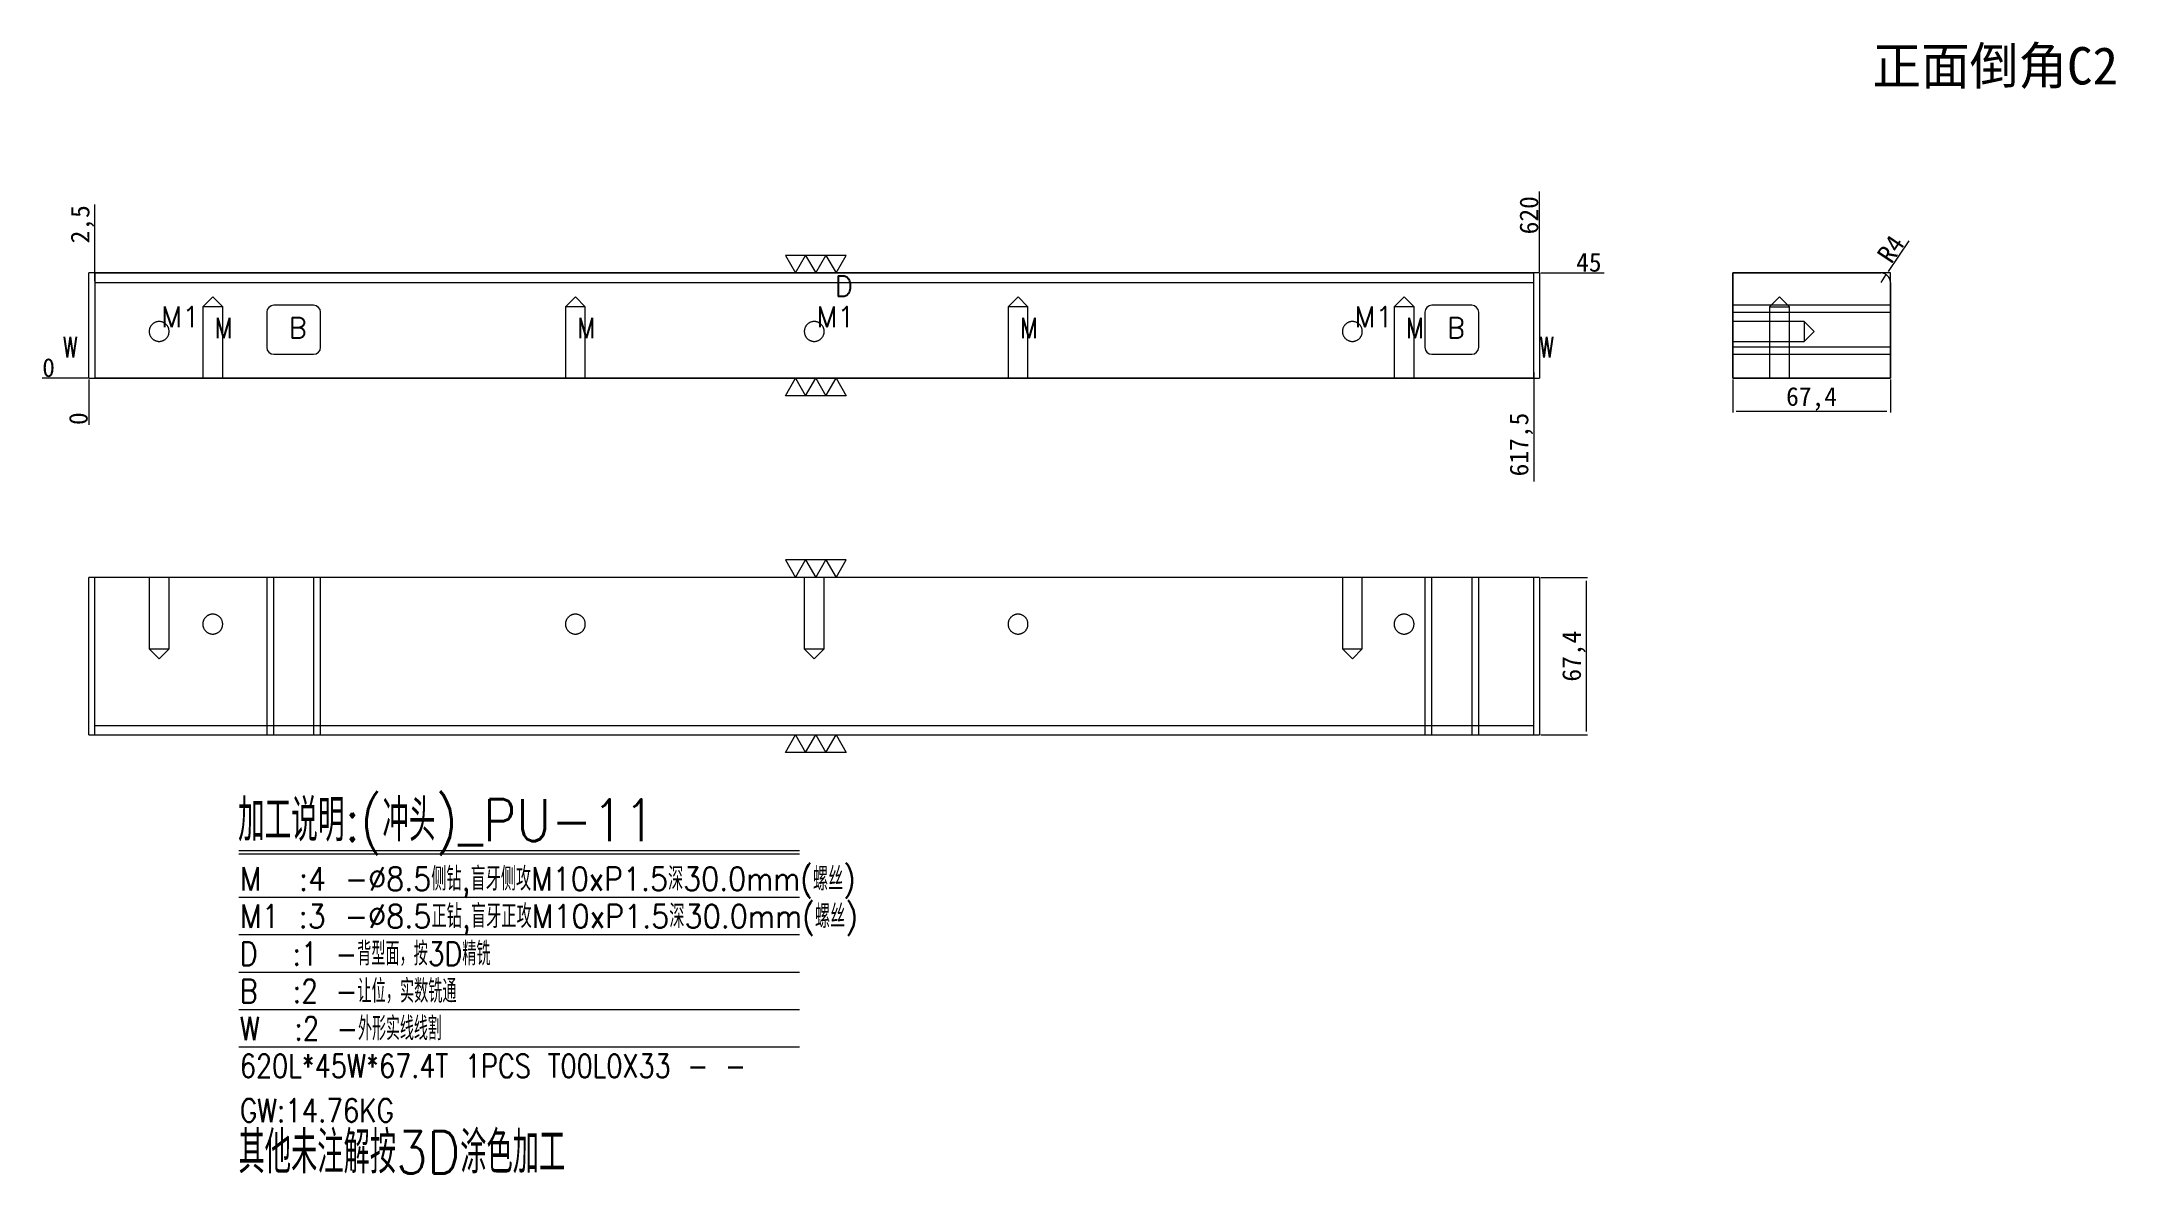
# Model space of a CAD drawing. Header units: millimetres. Extents: x 16975 to 17861, y 54732 to 55216.
import ezdxf
from ezdxf.enums import TextEntityAlignment as Align

# ---------------------------------------------------------------- set-up
doc = ezdxf.new("R2010")
doc.units = ezdxf.units.MM
doc.linetypes.add('DASHED', pattern=[0])
for name, color, linetype in [('dim', 4, 'Continuous'), ('PUNCH', 2, 'Continuous'), ('PUNCH_W', 1, 'Continuous')]:
    doc.layers.add(name, color=color, linetype=linetype)
doc.styles.add('_PUG_ERP', font='txt')
doc.styles.add('chinesef_fs', font='txt.shx', dxfattribs={"bigfont": 'gbcbig.shx'})
doc.dimstyles.new('_PUG_ERP', dxfattribs={"dimtxt": 8, "dimasz": 1.5, "dimexe": 0.5, "dimexo": 0.5, "dimgap": 0.5, "dimtad": 1, "dimtxsty": '_PUG_ERP', "dimblk": 'CLOSEDBLANK', "dimcen": 0, "dimclrd": 4, "dimclre": 4, "dimclrt": 3, "dimazin": 3, "dimtfac": 1, "dimtmove": 0, "dimatfit": 3, "dimldrblk": 'CLOSEDBLANK', "dimlwd": 9, "dimlwe": 9})

# ---------------------------------------------------------------- blocks, each defined once
blk = doc.blocks.new('*D733')
at = {"layer": 'Defpoints', "color": 0}
for p in [(17615.22, 55117.45), (17629.32, 55117.45), (16995.22, 55072.45)]:
    blk.add_point(p, dxfattribs=at)
at = {"layer": 'dim', "color": 4, "lineweight": 9}
for p, q in [((17615.72, 55117.45), (17623.32, 55117.45)), ((17623.32, 55117.45), (17626.32, 55117.45)), ((17626.32, 55117.45), (17642.77, 55117.45))]:
    blk.add_line(p, q, dxfattribs=at)
at = {"layer": 'dim', "color": 3, "lineweight": 13, "insert": (17636.29, 55121.95), "char_height": 8, "attachment_point": 5, "style": '_PUG_ERP'}
blk.add_mtext('45', dxfattribs=at)
blk = doc.blocks.new('_ClosedBlank')
blk = doc.blocks.new('*D734')
at = {"layer": 'Defpoints', "color": 0}
for p in [(16981.12, 55072.45), (16995.22, 55072.45), (16995.22, 55072.45)]:
    blk.add_point(p, dxfattribs=at)
at = {"layer": 'dim', "color": 4, "lineweight": 9}
blk.add_line((16994.72, 55072.45), (16975.28, 55072.45), dxfattribs=at)
at = {"layer": 'dim', "color": 3, "lineweight": 13, "insert": (16977.95, 55076.95), "char_height": 8, "attachment_point": 5, "style": '_PUG_ERP'}
blk.add_mtext('0', dxfattribs=at)
blk = doc.blocks.new('*D735')
at = {"layer": 'Defpoints', "color": 0}
for p in [(16995.22, 55072.45), (16995.22, 55072.45), (16995.22, 55058.35)]:
    blk.add_point(p, dxfattribs=at)
at = {"layer": 'dim', "color": 4, "lineweight": 9}
blk.add_line((16995.22, 55071.95), (16995.22, 55052.51), dxfattribs=at)
at = {"layer": 'dim', "color": 3, "lineweight": 13, "insert": (16990.72, 55055.18), "char_height": 8, "attachment_point": 5, "rotation": 90, "style": '_PUG_ERP'}
blk.add_mtext('0', dxfattribs=at)
blk = doc.blocks.new('*D736')
at = {"layer": 'Defpoints', "color": 0}
for p in [(17615.22, 55131.55), (17615.22, 55117.45), (16995.22, 55072.45)]:
    blk.add_point(p, dxfattribs=at)
at = {"layer": 'dim', "color": 4, "lineweight": 9}
blk.add_line((17615.22, 55117.95), (17615.22, 55152.24), dxfattribs=at)
at = {"layer": 'dim', "color": 3, "lineweight": 13, "insert": (17610.72, 55142.14), "char_height": 8, "attachment_point": 5, "rotation": 90, "style": '_PUG_ERP'}
blk.add_mtext('620', dxfattribs=at)
blk = doc.blocks.new('*D737')
at = {"layer": 'Defpoints', "color": 0}
for p in [(17615.22, 54987.31), (17615.22, 54919.91), (17635.19, 54919.91)]:
    blk.add_point(p, dxfattribs=at)
at = {"layer": 'dim', "color": 4, "lineweight": 9}
for p, q in [((17615.72, 54987.31), (17635.69, 54987.31)), ((17635.19, 54985.81), (17635.19, 54921.41)), ((17615.72, 54919.91), (17635.69, 54919.91))]:
    blk.add_line(p, q, dxfattribs=at)
at = {"layer": 'dim', "color": 3, "lineweight": 13, "insert": (17629.93, 54953.61), "char_height": 8, "attachment_point": 5, "rotation": 90, "style": '_PUG_ERP'}
blk.add_mtext('67,4', dxfattribs=at)
blk = doc.blocks.new('*D738')
at = {"layer": 'Defpoints', "color": 0}
for p in [(17697.78, 55072.45), (17765.18, 55072.45), (17765.18, 55058.35)]:
    blk.add_point(p, dxfattribs=at)
at = {"layer": 'dim', "color": 4, "lineweight": 9}
for p, q in [((17697.78, 55071.95), (17697.78, 55057.85)), ((17765.18, 55071.95), (17765.18, 55057.85)), ((17699.28, 55058.35), (17763.68, 55058.35))]:
    blk.add_line(p, q, dxfattribs=at)
at = {"layer": 'dim', "color": 3, "lineweight": 13, "insert": (17731.48, 55063.61), "char_height": 8, "attachment_point": 5, "style": '_PUG_ERP'}
blk.add_mtext('67,4', dxfattribs=at)
blk = doc.blocks.new('*D739')
at = {"layer": 'Defpoints', "color": 0}
for p in [(17761.18, 55113.45), (17763.41, 55116.77)]:
    blk.add_point(p, dxfattribs=at)
at = {"layer": 'dim', "color": 4, "lineweight": 9}
for p, q in [((17773.05, 55131.17), (17764.24, 55118.02)), ((17761.18, 55113.45), (17763.41, 55116.77))]:
    blk.add_line(p, q, dxfattribs=at)
at = {"layer": 'dim', "color": 3, "lineweight": 13, "insert": (17765.32, 55127.72), "char_height": 8, "attachment_point": 5, "rotation": 56.20366, "style": '_PUG_ERP'}
blk.add_mtext('R4', dxfattribs=at)
blk = doc.blocks.new('*D740')
at = {"layer": 'Defpoints', "color": 0}
for p in [(16997.72, 55129.39), (16997.72, 55113.45), (16995.22, 55072.45)]:
    blk.add_point(p, dxfattribs=at)
at = {"layer": 'dim', "color": 4, "lineweight": 9}
blk.add_line((16997.72, 55113.95), (16997.72, 55146.66), dxfattribs=at)
at = {"layer": 'dim', "color": 3, "lineweight": 13, "insert": (16992.45, 55138.27), "char_height": 8, "attachment_point": 5, "rotation": 90, "style": '_PUG_ERP'}
blk.add_mtext('2,5', dxfattribs=at)
blk = doc.blocks.new('*D741')
at = {"layer": 'Defpoints', "color": 0}
for p in [(16995.22, 55072.45), (17612.72, 55075.44), (17612.72, 55060.4)]:
    blk.add_point(p, dxfattribs=at)
at = {"layer": 'dim', "color": 4, "lineweight": 9}
blk.add_line((17612.72, 55074.94), (17612.72, 55028.28), dxfattribs=at)
at = {"layer": 'dim', "color": 3, "lineweight": 13, "insert": (17607.45, 55044.09), "char_height": 8, "attachment_point": 5, "rotation": 90, "style": '_PUG_ERP'}
blk.add_mtext('617,5', dxfattribs=at)

msp = doc.modelspace()

# ---------------------------------------------------------------- linework, layer by layer
at = {"layer": 'dim', "color": 252, "linetype": 'DASHED', "lineweight": 13, "ltscale": 0.2}
for p, q in [((17615.215, 55117.446), (16995.215, 55117.446)), ((16995.215, 55072.446), (16995.215, 55117.446)), ((17615.215, 55117.446), (17615.215, 55072.446)), ((16995.215, 55072.446), (17615.215, 55072.446)), ((17615.215, 54987.314), (16995.215, 54987.314)), ((16995.215, 54919.914), (16995.215, 54987.314)), ((17615.215, 54987.314), (17615.215, 54919.914)), ((16995.215, 54919.914), (17615.215, 54919.914))]:
    msp.add_line(p, q, dxfattribs=at)
at = {"layer": 'dim', "color": 8, "linetype": 'Continuous', "lineweight": 18}
for p, q in [((17059.215, 54870.546), (17298.975, 54870.546)), ((17059.215, 54869.046), (17298.975, 54869.046)), ((17059.215, 54850.546), (17298.975, 54850.546)), ((17059.215, 54834.546), (17298.975, 54834.546)), ((17059.215, 54818.546), (17298.975, 54818.546)), ((17059.215, 54802.546), (17298.975, 54802.546)), ((17059.215, 54786.546), (17298.975, 54786.546))]:
    msp.add_line(p, q, dxfattribs=at)
at = {"layer": 'dim', "lineweight": 13}
for points in [[(17292.881, 55124.946), (17297.211, 55117.446), (17301.541, 55124.946), (17305.872, 55117.446), (17310.202, 55124.946), (17314.532, 55117.446), (17318.862, 55124.946), (17292.881, 55124.946)], [(17292.881, 55064.946), (17297.211, 55072.446), (17301.541, 55064.946), (17305.872, 55072.446), (17310.202, 55064.946), (17314.532, 55072.446), (17318.862, 55064.946), (17292.881, 55064.946)], [(17292.881, 54994.814), (17297.211, 54987.314), (17301.541, 54994.814), (17305.872, 54987.314), (17310.202, 54994.814), (17314.532, 54987.314), (17318.862, 54994.814), (17292.881, 54994.814)], [(17292.881, 54912.414), (17297.211, 54919.914), (17301.541, 54912.414), (17305.872, 54919.914), (17310.202, 54912.414), (17314.532, 54919.914), (17318.862, 54912.414), (17292.881, 54912.414)]]:
    msp.add_lwpolyline(points, close=True, dxfattribs=at)
at = {"layer": 'dim', "color": 252, "linetype": 'DASHED', "lineweight": 13, "ltscale": 0.2}
msp.add_lwpolyline([(17697.781, 55117.446), (17697.781, 55072.446), (17765.181, 55072.446), (17765.181, 55117.446)], close=True, dxfattribs=at)
at = {"layer": 'PUNCH', "color": 223, "linetype": 'Continuous', "lineweight": 18}
for p, q in [((16997.715, 55117.446), (17612.715, 55117.446)), ((17697.781, 55072.446), (17697.781, 55117.446)), ((17697.781, 55117.446), (17761.181, 55117.446)), ((17765.181, 55113.446), (17765.181, 55072.446)), ((17612.715, 55072.446), (16997.715, 55072.446)), ((17765.181, 55072.446), (17697.781, 55072.446)), ((17612.715, 54987.314), (16997.715, 54987.314)), ((16997.715, 54919.914), (17612.715, 54919.914))]:
    msp.add_line(p, q, dxfattribs=at)
at = {"layer": 'PUNCH', "color": 155, "linetype": 'DASHED', "lineweight": 13, "ltscale": 0.592043}
for p, q in [((16997.715, 55113.446), (17612.715, 55113.446)), ((17697.781, 55100.626), (17765.181, 55100.626)), ((17765.181, 55085.675), (17697.781, 55085.675)), ((17074.215, 54919.914), (17074.215, 54987.314)), ((17091.216, 54987.314), (17091.216, 54919.914)), ((17569.215, 54919.914), (17569.215, 54987.314)), ((17586.216, 54987.314), (17586.216, 54919.914)), ((16997.715, 54923.914), (17612.715, 54923.914))]:
    msp.add_line(p, q, dxfattribs=at)
at = {"layer": 'PUNCH', "color": 5, "linetype": 'DASHED', "lineweight": 13, "ltscale": 0.592043}
for p, q in [((17048.115, 55107.279), (17043.862, 55103.026)), ((17052.368, 55103.026), (17048.115, 55107.279)), ((17203.115, 55107.279), (17198.862, 55103.026)), ((17207.368, 55103.026), (17203.115, 55107.279)), ((17392.315, 55107.279), (17388.062, 55103.026)), ((17396.568, 55103.026), (17392.315, 55107.279)), ((17557.315, 55107.279), (17553.062, 55103.026)), ((17561.568, 55103.026), (17557.315, 55107.279)), ((17713.528, 55103.026), (17717.781, 55107.279)), ((17722.034, 55103.026), (17717.781, 55107.279)), ((17043.862, 55103.026), (17043.862, 55072.446)), ((17048.115, 55103.026), (17043.862, 55103.026)), ((17052.368, 55103.026), (17048.115, 55103.026)), ((17052.368, 55072.446), (17052.368, 55103.026)), ((17198.862, 55103.026), (17198.862, 55072.446)), ((17203.115, 55103.026), (17198.862, 55103.026)), ((17207.368, 55103.026), (17203.115, 55103.026)), ((17207.368, 55072.446), (17207.368, 55103.026)), ((17388.062, 55103.026), (17388.062, 55072.446)), ((17392.315, 55103.026), (17388.062, 55103.026)), ((17396.568, 55103.026), (17392.315, 55103.026)), ((17396.568, 55072.446), (17396.568, 55103.026)), ((17553.062, 55103.026), (17553.062, 55072.446)), ((17557.315, 55103.026), (17553.062, 55103.026)), ((17561.568, 55103.026), (17557.315, 55103.026)), ((17561.568, 55072.446), (17561.568, 55103.026)), ((17728.361, 55096.698), (17697.781, 55096.698)), ((17713.528, 55103.026), (17713.528, 55072.446)), ((17713.528, 55103.026), (17722.034, 55103.026)), ((17722.034, 55072.446), (17722.034, 55103.026)), ((17732.614, 55092.445), (17728.361, 55096.698)), ((17728.361, 55096.698), (17728.361, 55088.192)), ((17697.781, 55088.192), (17728.361, 55088.192)), ((17728.361, 55088.192), (17732.614, 55092.445)), ((17020.962, 54987.314), (17020.962, 54956.734)), ((17029.468, 54956.734), (17029.468, 54987.314)), ((17300.962, 54987.314), (17300.962, 54956.734)), ((17309.468, 54956.734), (17309.468, 54987.314)), ((17530.962, 54987.314), (17530.962, 54956.734)), ((17539.468, 54956.734), (17539.468, 54987.314)), ((17020.962, 54956.734), (17025.215, 54952.481)), ((17020.962, 54956.734), (17029.468, 54956.734)), ((17025.215, 54952.481), (17029.468, 54956.734)), ((17300.962, 54956.734), (17305.215, 54952.481)), ((17300.962, 54956.734), (17309.468, 54956.734)), ((17305.215, 54952.481), (17309.468, 54956.734)), ((17530.962, 54956.734), (17535.215, 54952.481)), ((17530.962, 54956.734), (17539.468, 54956.734)), ((17535.215, 54952.481), (17539.468, 54956.734))]:
    msp.add_line(p, q, dxfattribs=at)
at = {"layer": 'PUNCH', "color": 31, "linetype": 'Continuous', "lineweight": 18}
for p, q in [((17091.216, 55103.626), (17074.215, 55103.626)), ((17586.216, 55103.626), (17569.215, 55103.626)), ((17071.215, 55100.626), (17071.215, 55085.675)), ((17094.216, 55085.675), (17094.216, 55100.626)), ((17566.215, 55100.626), (17566.215, 55085.675)), ((17589.216, 55085.675), (17589.216, 55100.626)), ((17074.215, 55082.675), (17091.216, 55082.675)), ((17569.215, 55082.675), (17586.216, 55082.675))]:
    msp.add_line(p, q, dxfattribs=at)
at = {"layer": 'PUNCH', "color": 31, "linetype": 'DASHED', "lineweight": 13, "ltscale": 0.592043}
for p, q in [((17765.181, 55103.626), (17697.781, 55103.626)), ((17697.781, 55082.675), (17765.181, 55082.675)), ((17071.215, 54987.314), (17071.215, 54919.914)), ((17094.216, 54919.914), (17094.216, 54987.314)), ((17566.215, 54987.314), (17566.215, 54919.914)), ((17589.216, 54919.914), (17589.216, 54987.314))]:
    msp.add_line(p, q, dxfattribs=at)
at = {"layer": 'PUNCH', "color": 2, "linetype": 'Continuous', "lineweight": 18}
msp.add_arc((17761.181, 55113.446), 4, 0, 90, dxfattribs=at)
at = {"layer": 'PUNCH', "color": 31, "linetype": 'Continuous', "lineweight": 18}
for centre, start, end in [((17074.215, 55100.626), 90, 180), ((17091.216, 55100.626), 0, 90), ((17569.215, 55100.626), 90, 180), ((17586.216, 55100.626), 0, 90), ((17074.215, 55085.675), 180, 270), ((17091.216, 55085.675), 270, 0), ((17569.215, 55085.675), 180, 270), ((17586.216, 55085.675), 270, 0)]:
    msp.add_arc(centre, 3, start, end, dxfattribs=at)
at = {"layer": 'PUNCH', "color": 5, "linetype": 'Continuous', "lineweight": 18}
for points in [[(17029.468, 55092.445), (17029.468, 55092.306), (17029.455, 55092.027), (17029.394, 55091.614), (17029.292, 55091.209), (17029.151, 55090.815), (17028.972, 55090.437), (17028.758, 55090.078), (17028.509, 55089.743), (17028.227, 55089.433), (17027.917, 55089.152), (17027.582, 55088.903), (17027.224, 55088.689), (17026.845, 55088.51), (17026.451, 55088.368), (17026.047, 55088.267), (17025.634, 55088.206), (17025.215, 55088.186), (17024.797, 55088.206), (17024.384, 55088.266), (17023.979, 55088.368), (17023.585, 55088.51), (17023.206, 55088.688), (17022.848, 55088.903), (17022.513, 55089.152), (17022.203, 55089.433), (17021.921, 55089.743), (17021.673, 55090.078), (17021.458, 55090.436), (17021.28, 55090.815), (17021.138, 55091.209), (17021.036, 55091.614), (17020.975, 55092.027), (17020.955, 55092.445), (17020.975, 55092.863), (17021.036, 55093.276), (17021.138, 55093.681), (17021.28, 55094.075), (17021.458, 55094.454), (17021.672, 55094.812), (17021.921, 55095.147), (17022.203, 55095.457), (17022.513, 55095.739), (17022.848, 55095.988), (17023.206, 55096.202), (17023.585, 55096.381), (17023.979, 55096.522), (17024.384, 55096.624), (17024.797, 55096.685), (17025.215, 55096.705), (17025.633, 55096.685), (17026.046, 55096.624), (17026.451, 55096.522), (17026.845, 55096.381), (17027.224, 55096.202), (17027.582, 55095.988), (17027.917, 55095.739), (17028.227, 55095.457), (17028.509, 55095.148), (17028.758, 55094.813), (17028.972, 55094.454), (17029.15, 55094.076), (17029.292, 55093.682), (17029.394, 55093.277), (17029.455, 55092.864), (17029.468, 55092.585), (17029.468, 55092.445)], [(17309.468, 55092.445), (17309.468, 55092.306), (17309.455, 55092.027), (17309.394, 55091.614), (17309.292, 55091.209), (17309.151, 55090.815), (17308.972, 55090.437), (17308.758, 55090.078), (17308.509, 55089.743), (17308.227, 55089.433), (17307.917, 55089.152), (17307.582, 55088.903), (17307.224, 55088.689), (17306.845, 55088.51), (17306.451, 55088.368), (17306.047, 55088.267), (17305.634, 55088.206), (17305.215, 55088.186), (17304.797, 55088.206), (17304.384, 55088.266), (17303.979, 55088.368), (17303.585, 55088.51), (17303.206, 55088.688), (17302.848, 55088.903), (17302.513, 55089.152), (17302.203, 55089.433), (17301.921, 55089.743), (17301.673, 55090.078), (17301.458, 55090.436), (17301.28, 55090.815), (17301.138, 55091.209), (17301.036, 55091.614), (17300.975, 55092.027), (17300.955, 55092.445), (17300.975, 55092.863), (17301.036, 55093.276), (17301.138, 55093.681), (17301.28, 55094.075), (17301.458, 55094.454), (17301.672, 55094.812), (17301.921, 55095.147), (17302.203, 55095.457), (17302.513, 55095.739), (17302.848, 55095.988), (17303.206, 55096.202), (17303.585, 55096.381), (17303.979, 55096.522), (17304.384, 55096.624), (17304.797, 55096.685), (17305.215, 55096.705), (17305.633, 55096.685), (17306.046, 55096.624), (17306.451, 55096.522), (17306.845, 55096.381), (17307.224, 55096.202), (17307.582, 55095.988), (17307.917, 55095.739), (17308.227, 55095.457), (17308.509, 55095.148), (17308.758, 55094.813), (17308.972, 55094.454), (17309.15, 55094.076), (17309.292, 55093.682), (17309.394, 55093.277), (17309.455, 55092.864), (17309.468, 55092.585), (17309.468, 55092.445)], [(17539.468, 55092.445), (17539.468, 55092.306), (17539.455, 55092.027), (17539.394, 55091.614), (17539.292, 55091.209), (17539.151, 55090.815), (17538.972, 55090.437), (17538.758, 55090.078), (17538.509, 55089.743), (17538.227, 55089.433), (17537.917, 55089.152), (17537.582, 55088.903), (17537.224, 55088.689), (17536.845, 55088.51), (17536.451, 55088.368), (17536.047, 55088.267), (17535.634, 55088.206), (17535.215, 55088.186), (17534.797, 55088.206), (17534.384, 55088.266), (17533.979, 55088.368), (17533.585, 55088.51), (17533.206, 55088.688), (17532.848, 55088.903), (17532.513, 55089.152), (17532.203, 55089.433), (17531.921, 55089.743), (17531.673, 55090.078), (17531.458, 55090.436), (17531.28, 55090.815), (17531.138, 55091.209), (17531.036, 55091.614), (17530.975, 55092.027), (17530.955, 55092.445), (17530.975, 55092.863), (17531.036, 55093.276), (17531.138, 55093.681), (17531.28, 55094.075), (17531.458, 55094.454), (17531.672, 55094.812), (17531.921, 55095.147), (17532.203, 55095.457), (17532.513, 55095.739), (17532.848, 55095.988), (17533.206, 55096.202), (17533.585, 55096.381), (17533.979, 55096.522), (17534.384, 55096.624), (17534.797, 55096.685), (17535.215, 55096.705), (17535.633, 55096.685), (17536.046, 55096.624), (17536.451, 55096.522), (17536.845, 55096.381), (17537.224, 55096.202), (17537.582, 55095.988), (17537.917, 55095.739), (17538.227, 55095.457), (17538.509, 55095.148), (17538.758, 55094.813), (17538.972, 55094.454), (17539.15, 55094.076), (17539.292, 55093.682), (17539.394, 55093.277), (17539.455, 55092.864), (17539.468, 55092.585), (17539.468, 55092.445)], [(17052.368, 54967.314), (17052.368, 54967.174), (17052.355, 54966.896), (17052.294, 54966.483), (17052.192, 54966.078), (17052.051, 54965.684), (17051.872, 54965.306), (17051.658, 54964.947), (17051.409, 54964.612), (17051.127, 54964.302), (17050.817, 54964.021), (17050.482, 54963.772), (17050.124, 54963.557), (17049.745, 54963.379), (17049.351, 54963.237), (17048.947, 54963.136), (17048.533, 54963.075), (17048.115, 54963.055), (17047.697, 54963.075), (17047.284, 54963.135), (17046.879, 54963.237), (17046.485, 54963.379), (17046.106, 54963.557), (17045.748, 54963.772), (17045.413, 54964.021), (17045.103, 54964.302), (17044.821, 54964.612), (17044.573, 54964.947), (17044.358, 54965.305), (17044.18, 54965.684), (17044.038, 54966.078), (17043.936, 54966.483), (17043.875, 54966.896), (17043.855, 54967.314), (17043.875, 54967.732), (17043.936, 54968.145), (17044.038, 54968.55), (17044.18, 54968.944), (17044.358, 54969.323), (17044.572, 54969.681), (17044.821, 54970.016), (17045.103, 54970.326), (17045.413, 54970.608), (17045.748, 54970.857), (17046.106, 54971.071), (17046.485, 54971.25), (17046.879, 54971.391), (17047.284, 54971.493), (17047.697, 54971.554), (17048.115, 54971.574), (17048.533, 54971.554), (17048.946, 54971.493), (17049.351, 54971.391), (17049.745, 54971.25), (17050.124, 54971.071), (17050.482, 54970.857), (17050.817, 54970.608), (17051.127, 54970.326), (17051.409, 54970.017), (17051.658, 54969.682), (17051.872, 54969.323), (17052.05, 54968.945), (17052.192, 54968.55), (17052.294, 54968.146), (17052.355, 54967.733), (17052.368, 54967.454), (17052.368, 54967.314)], [(17207.368, 54967.314), (17207.368, 54967.174), (17207.355, 54966.896), (17207.294, 54966.483), (17207.192, 54966.078), (17207.051, 54965.684), (17206.872, 54965.306), (17206.658, 54964.947), (17206.409, 54964.612), (17206.127, 54964.302), (17205.817, 54964.021), (17205.482, 54963.772), (17205.124, 54963.557), (17204.745, 54963.379), (17204.351, 54963.237), (17203.947, 54963.136), (17203.533, 54963.075), (17203.115, 54963.055), (17202.697, 54963.075), (17202.284, 54963.135), (17201.879, 54963.237), (17201.485, 54963.379), (17201.106, 54963.557), (17200.748, 54963.772), (17200.413, 54964.021), (17200.103, 54964.302), (17199.821, 54964.612), (17199.573, 54964.947), (17199.358, 54965.305), (17199.18, 54965.684), (17199.038, 54966.078), (17198.936, 54966.483), (17198.875, 54966.896), (17198.855, 54967.314), (17198.875, 54967.732), (17198.936, 54968.145), (17199.038, 54968.55), (17199.18, 54968.944), (17199.358, 54969.323), (17199.572, 54969.681), (17199.821, 54970.016), (17200.103, 54970.326), (17200.413, 54970.608), (17200.748, 54970.857), (17201.106, 54971.071), (17201.485, 54971.25), (17201.879, 54971.391), (17202.284, 54971.493), (17202.697, 54971.554), (17203.115, 54971.574), (17203.533, 54971.554), (17203.946, 54971.493), (17204.351, 54971.391), (17204.745, 54971.25), (17205.124, 54971.071), (17205.482, 54970.857), (17205.817, 54970.608), (17206.127, 54970.326), (17206.409, 54970.017), (17206.658, 54969.682), (17206.872, 54969.323), (17207.05, 54968.945), (17207.192, 54968.55), (17207.294, 54968.146), (17207.355, 54967.733), (17207.368, 54967.454), (17207.368, 54967.314)], [(17396.568, 54967.314), (17396.568, 54967.174), (17396.555, 54966.896), (17396.494, 54966.483), (17396.392, 54966.078), (17396.251, 54965.684), (17396.072, 54965.306), (17395.858, 54964.947), (17395.609, 54964.612), (17395.327, 54964.302), (17395.017, 54964.021), (17394.682, 54963.772), (17394.324, 54963.557), (17393.945, 54963.379), (17393.551, 54963.237), (17393.147, 54963.136), (17392.733, 54963.075), (17392.315, 54963.055), (17391.897, 54963.075), (17391.484, 54963.135), (17391.079, 54963.237), (17390.685, 54963.379), (17390.306, 54963.557), (17389.948, 54963.772), (17389.613, 54964.021), (17389.303, 54964.302), (17389.021, 54964.612), (17388.773, 54964.947), (17388.558, 54965.305), (17388.38, 54965.684), (17388.238, 54966.078), (17388.136, 54966.483), (17388.075, 54966.896), (17388.055, 54967.314), (17388.075, 54967.732), (17388.136, 54968.145), (17388.238, 54968.55), (17388.38, 54968.944), (17388.558, 54969.323), (17388.772, 54969.681), (17389.021, 54970.016), (17389.303, 54970.326), (17389.613, 54970.608), (17389.948, 54970.857), (17390.306, 54971.071), (17390.685, 54971.25), (17391.079, 54971.391), (17391.484, 54971.493), (17391.897, 54971.554), (17392.315, 54971.574), (17392.733, 54971.554), (17393.146, 54971.493), (17393.551, 54971.391), (17393.945, 54971.25), (17394.324, 54971.071), (17394.682, 54970.857), (17395.017, 54970.608), (17395.327, 54970.326), (17395.609, 54970.017), (17395.858, 54969.682), (17396.072, 54969.323), (17396.25, 54968.945), (17396.392, 54968.55), (17396.494, 54968.146), (17396.555, 54967.733), (17396.568, 54967.454), (17396.568, 54967.314)], [(17561.568, 54967.314), (17561.568, 54967.174), (17561.555, 54966.896), (17561.494, 54966.483), (17561.392, 54966.078), (17561.251, 54965.684), (17561.072, 54965.306), (17560.858, 54964.947), (17560.609, 54964.612), (17560.327, 54964.302), (17560.017, 54964.021), (17559.682, 54963.772), (17559.324, 54963.557), (17558.945, 54963.379), (17558.551, 54963.237), (17558.147, 54963.136), (17557.733, 54963.075), (17557.315, 54963.055), (17556.897, 54963.075), (17556.484, 54963.135), (17556.079, 54963.237), (17555.685, 54963.379), (17555.306, 54963.557), (17554.948, 54963.772), (17554.613, 54964.021), (17554.303, 54964.302), (17554.021, 54964.612), (17553.773, 54964.947), (17553.558, 54965.305), (17553.38, 54965.684), (17553.238, 54966.078), (17553.136, 54966.483), (17553.075, 54966.896), (17553.055, 54967.314), (17553.075, 54967.732), (17553.136, 54968.145), (17553.238, 54968.55), (17553.38, 54968.944), (17553.558, 54969.323), (17553.772, 54969.681), (17554.021, 54970.016), (17554.303, 54970.326), (17554.613, 54970.608), (17554.948, 54970.857), (17555.306, 54971.071), (17555.685, 54971.25), (17556.079, 54971.391), (17556.484, 54971.493), (17556.897, 54971.554), (17557.315, 54971.574), (17557.733, 54971.554), (17558.146, 54971.493), (17558.551, 54971.391), (17558.945, 54971.25), (17559.324, 54971.071), (17559.682, 54970.857), (17560.017, 54970.608), (17560.327, 54970.326), (17560.609, 54970.017), (17560.858, 54969.682), (17561.072, 54969.323), (17561.25, 54968.945), (17561.392, 54968.55), (17561.494, 54968.146), (17561.555, 54967.733), (17561.568, 54967.454), (17561.568, 54967.314)]]:
    msp.add_open_spline(points, degree=3, knots=[0, 0, 0, 0, 0.0156975, 0.0312449, 0.0467948, 0.0624998, 0.0781937, 0.0937398, 0.109291, 0.1249998, 0.1406937, 0.1562398, 0.171791, 0.1874998, 0.2031937, 0.2187398, 0.234291, 0.2499998, 0.2656937, 0.2812398, 0.296791, 0.3124998, 0.3281937, 0.3437398, 0.359291, 0.3749998, 0.3906937, 0.4062398, 0.421791, 0.4374998, 0.4531937, 0.4687398, 0.484291, 0.4999998, 0.5156937, 0.5312398, 0.546791, 0.5624998, 0.5781937, 0.5937398, 0.609291, 0.6249998, 0.6406937, 0.6562398, 0.671791, 0.6874998, 0.7031937, 0.7187398, 0.734291, 0.7499998, 0.7656937, 0.7812398, 0.796791, 0.8124998, 0.8281937, 0.8437398, 0.859291, 0.8749998, 0.8906937, 0.9062398, 0.921791, 0.9374998, 0.9531975, 0.9687449, 0.9842948, 1, 1, 1, 1], dxfattribs=at)
at = {"layer": 'PUNCH_W', "color": 1, "linetype": 'Continuous', "lineweight": 18}
for p, q in [((16997.715, 55117.446), (16997.715, 55072.446)), ((17612.715, 55072.446), (17612.715, 55117.446)), ((16997.715, 54919.914), (16997.715, 54987.314)), ((17612.715, 54919.914), (17612.715, 54987.314))]:
    msp.add_line(p, q, dxfattribs=at)

# ---------------------------------------------------------------- texts
at = {"layer": 'dim'}
msp.add_text('正面倒角C2', height=15.9933, dxfattribs=at).set_placement((17809.981, 55206.285), align=Align.MIDDLE)
at = {"layer": 'dim', "color": 4, "lineweight": 13, "style": 'chinesef_fs'}
for s, height, width, p in [('D', 8.8, 0.9609, (17314.052, 55107.404)), ('M1', 8.8, 0.9957, (17026.03, 55094.308)), ('M', 8.8, 0.8408, (17048.93, 55089.533)), ('B', 8.8, 0.9609, (17080.675, 55089.563)), ('M', 8.8, 0.8408, (17203.93, 55089.533)), ('M1', 8.8, 0.9957, (17306.03, 55094.308)), ('M', 8.8, 0.8408, (17393.13, 55089.533)), ('M1', 8.8, 0.9957, (17536.03, 55094.308)), ('M', 8.8, 0.8408, (17558.13, 55089.533)), ('B', 8.8, 0.9609, (17575.675, 55089.563)), ('W', 8.8, 0.6727, (16984.174, 55081.318)), ('W', 8.8, 0.6727, (17615.212, 55081.318)), ('加工说明:(冲头)_PU-11', 18, 0.8767, (17058.951, 54874.463)), ('M  :4 -%%c8.5侧钻,盲牙侧攻M10xP1.5深30.0mm(螺丝)', 10, 0.8985, (17059.745, 54853.389)), ('M1 :3 -%%c8.5正钻,盲牙正攻M10xP1.5深30.0mm(螺丝)', 10, 0.9027, (17059.745, 54837.389)), ('D  :1 -背型面，按3D精铣', 10, 0.8387, (17059.745, 54821.389)), ('B  :2 -让位，实数铣通', 10, 0.8407, (17059.745, 54805.389)), ('620L*45W*67.4T 1PCS T00L0X33 - - ', 10, 0.8021, (17059.745, 54773.389)), ('GW:14.76KG ', 10, 0.8211, (17059.745, 54754.389))]:
    msp.add_text(s, height=height, dxfattribs=dict(at, width=width)).set_placement(p)
at = {"layer": 'dim', "color": 1, "lineweight": 13, "style": 'chinesef_fs', "width": 0.8277}
msp.add_text('W  :2 -外形实线线割', height=10, dxfattribs=at).set_placement((17059.745, 54789.389))
at = {"layer": 'dim', "color": 21, "lineweight": 13, "style": 'chinesef_fs', "width": 0.8663}
msp.add_text('其他未注解按3D涂色加工', height=18, dxfattribs=at).set_placement((17059.137, 54732.463))

# ---------------------------------------------------------------- dimensions: what is measured, and where the dimension line sits
at = {"layer": 'dim', "lineweight": 13}
for feature_location, offset, dtype, origin, picture, middle in [((17615.215, 55117.446), (0, 14.1), 1, (16995.215, 55072.446), '*D736', (17610.715, 55142.142)), ((16997.715, 55113.446), (0, 15.948), 1, (16995.215, 55072.446), '*D740', (16992.453, 55138.275)), ((17615.215, 55117.446), (14.1, 0), 0, (16995.215, 55072.446), '*D733', (17636.291, 55121.947)), ((16995.215104524, 55072.445602686), (-14.1, 0), 0, (16995.215104524, 55072.445602686), '*D734', (16977.948437857, 55076.945602686)), ((16995.215104524, 55072.445602686), (0, -14.1), 1, (16995.215104524, 55072.445602686), '*D735', (16990.715104524, 55055.178936019)), ((17612.715, 55075.439), (0, -15.04), 1, (16995.215, 55072.446), '*D741', (17607.453, 55044.089))]:
    dim = msp.add_ordinate_dim(feature_location=feature_location, offset=offset, dtype=dtype, origin=origin, dimstyle='_PUG_ERP', dxfattribs=at)
    dim.commit()
    dim.dimension.update_dxf_attribs({"geometry": picture, "text_midpoint": middle})
dim = msp.add_radius_dim(center=(17761.181, 55113.446), mpoint=(17763.406, 55116.771), dimstyle='_PUG_ERP', dxfattribs=at)
dim.commit()
dim.dimension.update_dxf_attribs({"geometry": '*D739', "text_midpoint": (17765.321, 55127.722)})
dim = msp.add_linear_dim(base=(17765.181, 55058.346), p1=(17697.781, 55072.446), p2=(17765.181, 55072.446), dimstyle='_PUG_ERP', dxfattribs=at)
dim.commit()
dim.dimension.update_dxf_attribs({"geometry": '*D738', "text_midpoint": (17731.481, 55063.608)})
dim = msp.add_linear_dim(base=(17635.189, 54919.914), p1=(17615.215, 54987.314), p2=(17615.215, 54919.914), angle=90, dimstyle='_PUG_ERP', dxfattribs=at)
dim.commit()
dim.dimension.update_dxf_attribs({"geometry": '*D737', "text_midpoint": (17629.927, 54953.614)})

doc.saveas('drawing.dxf')
